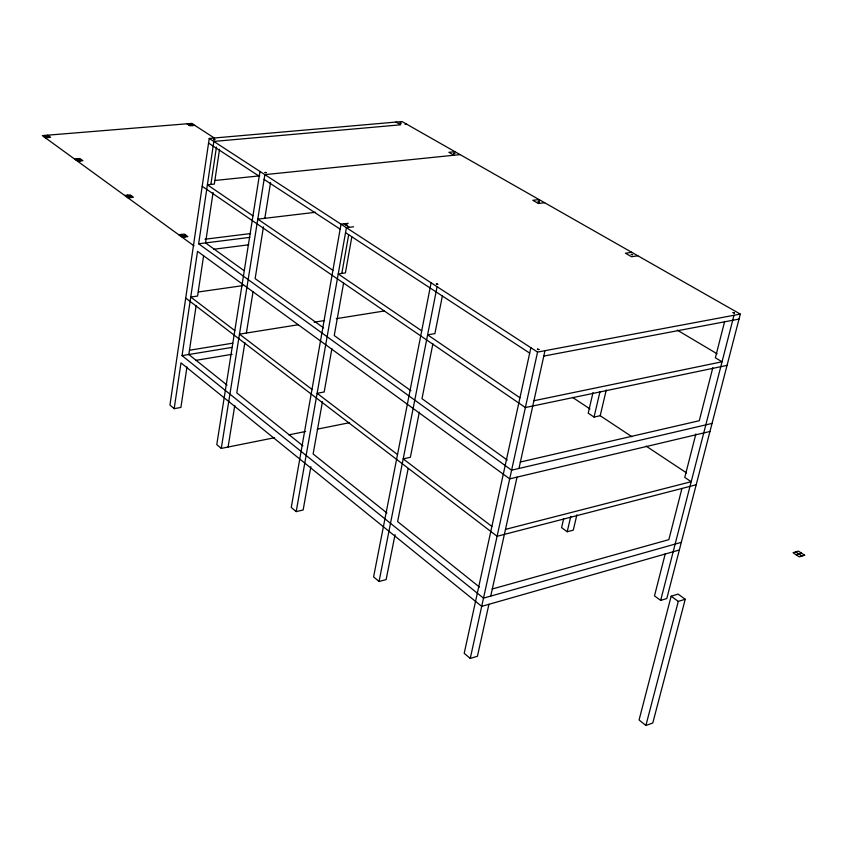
<?xml version="1.0" encoding="UTF-8"?>
<svg xmlns="http://www.w3.org/2000/svg" width="847" height="847" viewBox="0 0 847 847"><rect width="100%" height="100%" fill="white"/><g stroke="black" fill="none" stroke-linecap="round" stroke-linejoin="round"><path stroke-width="1.27" d="M665.266 553.705L654.487 595.875L660.66 600.407L666.79 598.543L740.299 314.099L401.997 121.534L209.241 138.442L169.94 405.088L174.186 408.667L180.909 407.439L186.965 366.942M174.186 408.667L180.983 362.855L481.699 606.367L679.336 549.999M681.316 542.334L483.499 598.141L182.052 355.624L197.52 251.337L509.703 478.862L709.966 431.472M712.052 423.415L511.609 470.18L198.643 243.788L213.836 141.428L400.726 124.795L395.941 122.063M210.871 184.445L216.44 147.06M196.155 305.576L188.828 354.512L227.038 385.078M203.619 255.667L197.573 296.048L190.744 297.032L234.81 330.595M213.073 192.534L205.535 242.92L243.978 270.585M219.542 149.316L214.333 184.085L207.399 184.815L252.957 215.858M538.427 203.502L539.041 199.543L532.848 200.316L538.427 203.502L544.621 202.719M259.976 171.454L216.779 444.601L221.279 448.402L274.629 437.708M221.279 448.402L264.867 174.641L460.09 154.599M228.097 447.036L234.767 405.459M244.847 342.675L236.789 392.892L302.919 445.808M246.392 333.04L253.062 291.537M263.449 226.88L255.138 278.621L323.649 327.927M264.825 218.304L270.564 182.518M310.86 466.708L303.141 510L296.196 511.599L346.412 227.695L353.623 226.784M341.817 273.443L348.678 234.788M322.442 401.732L313.125 453.971L386.931 513.028M331.897 348.657L324.179 391.981L317.117 393.304L397.518 454.553M343.617 282.93L334.237 335.539L410.88 390.7M351.823 236.895L345.396 272.925L338.228 273.952L421.711 330.838M431.102 282.803L373.591 576.881L379.054 581.487L386.116 579.623L395.041 534.648M379.054 581.487L437.094 286.71M408.138 468.592L397.624 521.593L479.444 587.056M419.318 412.182L410.372 457.306L403.193 458.873L491.885 526.442M432.891 343.776L421.997 398.693L507.184 460.006M442.409 295.783L434.903 333.602L427.619 334.851L519.952 397.772M530.868 347.725L464.209 653.323L470.254 658.426L477.433 656.245L488.92 604.303M470.254 658.426L537.559 352.077L740.299 314.099M490.731 596.097L517.041 477.126M518.957 468.476L544.992 350.679M563.668 518.682L561.582 527.628L567.204 531.757L573.281 530.148L576.892 514.807M593.006 392.606L588.21 413.188L594.043 417.063L600.205 415.718L631.915 436.724M567.204 531.757L570.793 516.384M594.043 417.063L600.015 391.579M600.205 415.718L606.251 390.001M681.941 488.475L668.855 539.655L492.181 589.014M695.895 433.897L684.768 477.422L691.194 481.699L505.49 529.375M712.814 367.736L699.262 420.726L520.238 462.049M724.661 321.405L715.355 357.794L722.046 361.785L533.928 400.726M660.66 600.407L734.01 315.275M671.152 596.203L639.072 719.982L645.901 725.466L652.772 723.02L685.244 599.263L678.108 594.096L671.152 596.203L678.288 601.402L685.244 599.263M645.901 725.466L678.288 601.402M796.138 554.796L801.548 553.165M696.192 484.77L497.094 536.267L185.715 298.07M727.044 365.385L525.373 407.545L202.189 186.298M288.848 434.86L305.651 431.483M317.286 429.154L349.599 422.674M543.806 356.068L739.008 319.086M195.572 360.409L232.099 354.3M182.052 355.624L231.919 347.408M189.728 350.203L232.766 343.173M298.493 324.708L239.468 334.152L311.982 389.398M314.121 322.209L324.549 320.537M336.27 318.663L384.464 310.955M637.833 255.773L631.576 256.736L625.435 253.232L631.693 252.279M198.399 291.971L242.771 285.64M213.529 249.293L248.753 244.783M198.643 243.788L249.929 237.351M204.985 239.225L250.627 233.56M348.212 223.28L341.013 224.18L291.252 507.427L296.196 511.599M180.496 236.038L186.044 235.36M182.264 237.319L187.822 236.641L184.275 234.079L178.728 234.746M315.539 212.279L257.784 219.14L332.903 270.331M124.647 195.435L130.11 194.863L133.403 197.245L127.939 197.827M126.288 196.631L131.751 196.059M215.053 180.464L259.743 175.858M454.998 151.698L448.878 152.322L453.971 155.223M77.575 161.216L82.942 160.729L79.872 158.495L74.504 158.982M76.029 160.104L81.407 159.607M405.004 124.424L406.793 124.255M43.811 136.685L49.126 136.24M188.5 124.795L193.296 124.393M45.283 137.743L50.587 137.309L47.654 135.181M194.842 125.398L190.035 125.79L186.965 123.789M677.314 330.15L717.07 353.802M214.587 138.199L191.761 123.397L42.35 135.615L193.995 245.852M343.988 223.809L349.388 227.324M189.357 123.598L192.438 125.589M209.241 138.442L537.559 352.077M208.553 143.09L259.224 176.229M264.105 179.426L340.134 229.145M345.534 232.671L529.693 353.114M572.561 397.402L590.01 408.963M646.134 446.136L686.589 472.944M795.746 551.916L801.95 556.045M45.007 135.404L47.94 137.532M77.183 158.738L80.253 160.972M127.378 195.149L130.671 197.542M181.502 234.418L185.048 236.98M347.524 225.344L346.201 225.133L347.524 225.344M266.329 172.64L265.058 172.492L266.329 172.64M214.831 139.66L213.592 139.511L214.831 139.66M734.444 312.977L733.089 312.638L734.444 312.977M632.561 254.672L631.269 254.407L632.561 254.672M538.925 349.546L537.485 349.165L538.925 349.546M539.412 201.872L538.173 201.618L539.412 201.872M436.396 283.893L437.751 284.243L436.396 283.893M454.786 153.508L453.611 153.265L454.744 153.551M401.055 123.059L399.922 122.868L401.023 123.09M804.65 555.219L799.24 556.871L793.036 552.731L798.446 551.101L804.65 555.219"/></g></svg>
